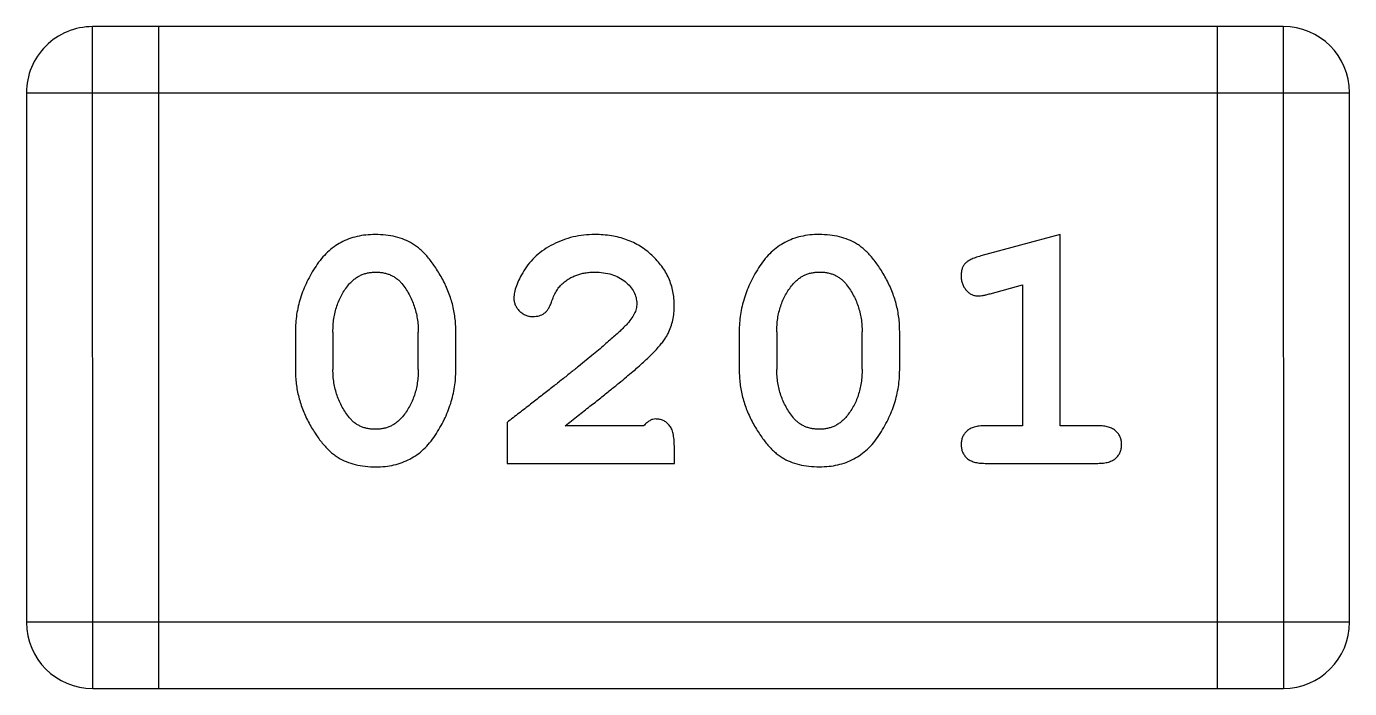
# Model space of a CAD drawing. Header units: millimetres. Extents: x 0 to 297, y 0 to 210.
# Drawn here: x 195.004 to 195.613, y 122.664 to 122.969 of the extents above; entities that cross this region are included whole.
import ezdxf

# ---------------------------------------------------------------- set-up
doc = ezdxf.new("R2010")
doc.units = ezdxf.units.MM
doc.layers.get('0').update_dxf_attribs({"linetype": 'CONTINUOUS'})

msp = doc.modelspace()

# ---------------------------------------------------------------- linework, layer by layer
at = {"color": 7, "linetype": 'Continuous'}
for p, q in [((195.5828, 122.96888), (195.03416, 122.96881)), ((195.0342, 122.66401), (195.03416, 122.96881)), ((195.06468, 122.66401), (195.06464, 122.96881)), ((195.55232, 122.96888), (195.55236, 122.66408)), ((195.5828, 122.96888), (195.58284, 122.66408)), ((195.00368, 122.93833), (195.61328, 122.9384)), ((195.00368, 122.93833), (195.00371, 122.69449)), ((195.61331, 122.69456), (195.61328, 122.9384)), ((195.47997, 122.8731), (195.44339, 122.86321)), ((195.47998, 122.785), (195.47997, 122.8731)), ((195.44765, 122.84581), (195.46266, 122.84997)), ((195.46266, 122.84997), (195.46267, 122.785)), ((195.12758, 122.82844), (195.12759, 122.81069)), ((195.14489, 122.82817), (195.14489, 122.81097)), ((195.18422, 122.81097), (195.18422, 122.82818)), ((195.20152, 122.8107), (195.20152, 122.82845)), ((195.33209, 122.82847), (195.3321, 122.81072)), ((195.3494, 122.8282), (195.3494, 122.81099)), ((195.38873, 122.811), (195.38873, 122.8282)), ((195.40603, 122.81073), (195.40603, 122.82848)), ((195.22512, 122.78654), (195.22513, 122.76767)), ((195.28805, 122.78498), (195.25187, 122.78497)), ((195.46267, 122.785), (195.44537, 122.785)), ((195.49728, 122.78501), (195.47998, 122.785)), ((195.30221, 122.76768), (195.30221, 122.77554)), ((195.22513, 122.76767), (195.30221, 122.76768)), ((195.44537, 122.76769), (195.49728, 122.7677)), ((195.61331, 122.69456), (195.00371, 122.69449)), ((195.0342, 122.66401), (195.58284, 122.66408))]:
    msp.add_line(p, q, dxfattribs=at)
for centre, start, end in [((195.03416, 122.93833), 90.00738, 180.00738), ((195.5828, 122.9384), 0.00738, 90.00738), ((195.03419, 122.69449), 180.00738, 270.00738), ((195.58283, 122.69456), 270.00738, 0.00738)]:
    msp.add_arc(centre, 0.03048, start, end, dxfattribs=at)
for points, knots in [([(195.16437, 122.87306), (195.16294, 122.87302), (195.16013, 122.87295), (195.15604, 122.87223), (195.15221, 122.87111), (195.14863, 122.86953), (195.14533, 122.86746), (195.14228, 122.86495), (195.1395, 122.86198), (195.13704, 122.85859), (195.13484, 122.855), (195.13291, 122.85132), (195.13125, 122.84762), (195.12993, 122.84385), (195.12886, 122.84006), (195.12813, 122.83622), (195.12767, 122.83234), (195.12761, 122.82975), (195.12758, 122.82844)], [0, 0, 0, 0, 0.06692, 0.130834, 0.19258, 0.252759, 0.312631, 0.373411, 0.436359, 0.501894, 0.568244, 0.632472, 0.69556, 0.757163, 0.818592, 0.878885, 0.939235, 1, 1, 1, 1]), ([(195.20152, 122.82845), (195.2015, 122.82952), (195.20146, 122.83167), (195.20117, 122.83486), (195.20063, 122.838), (195.19996, 122.8411), (195.19904, 122.84415), (195.19793, 122.84716), (195.19663, 122.85013), (195.19513, 122.85301), (195.19353, 122.85573), (195.19191, 122.85829), (195.19024, 122.86061), (195.18858, 122.86272), (195.18686, 122.86457), (195.18516, 122.86622), (195.18342, 122.86764), (195.18106, 122.86921), (195.17788, 122.87081), (195.17371, 122.87212), (195.16917, 122.87291), (195.16601, 122.87301), (195.16437, 122.87306)], [0, 0, 0, 0, 0.049855, 0.099516, 0.148482, 0.19758, 0.246804, 0.296268, 0.346517, 0.397047, 0.446826, 0.49336, 0.537801, 0.579207, 0.617974, 0.654833, 0.689171, 0.722088, 0.786392, 0.853518, 0.924186, 1, 1, 1, 1]), ([(195.26552, 122.87307), (195.26382, 122.87301), (195.26047, 122.8729), (195.25553, 122.87204), (195.25079, 122.87061), (195.24629, 122.86862), (195.24215, 122.8662), (195.2385, 122.86332), (195.23535, 122.86007), (195.23284, 122.8565), (195.23088, 122.85294), (195.22941, 122.84961), (195.22848, 122.84659), (195.22833, 122.84464), (195.22826, 122.84374)], [0, 0, 0, 0, 0.098286, 0.193983, 0.289056, 0.384352, 0.477435, 0.566197, 0.652355, 0.737986, 0.818188, 0.887401, 0.94802, 1, 1, 1, 1]), ([(195.3022, 122.84031), (195.30217, 122.84143), (195.30209, 122.84363), (195.30163, 122.84686), (195.3008, 122.84996), (195.29968, 122.85294), (195.29821, 122.85579), (195.29643, 122.85851), (195.29432, 122.8611), (195.29193, 122.86354), (195.28928, 122.86577), (195.28643, 122.86774), (195.28338, 122.86939), (195.28017, 122.87076), (195.27676, 122.87177), (195.27318, 122.87255), (195.26941, 122.87299), (195.26684, 122.87305), (195.26552, 122.87307)], [0, 0, 0, 0, 0.060981, 0.120256, 0.178148, 0.236115, 0.293993, 0.352864, 0.413358, 0.476056, 0.539296, 0.602396, 0.665116, 0.728325, 0.792919, 0.859317, 0.928302, 1, 1, 1, 1]), ([(195.36889, 122.87309), (195.36745, 122.87305), (195.36464, 122.87297), (195.36056, 122.87226), (195.35672, 122.87114), (195.35314, 122.86956), (195.34985, 122.86749), (195.34679, 122.86498), (195.34401, 122.86201), (195.34155, 122.85862), (195.33935, 122.85503), (195.33742, 122.85134), (195.33576, 122.84764), (195.33444, 122.84387), (195.33337, 122.84008), (195.33264, 122.83624), (195.33218, 122.83237), (195.33212, 122.82977), (195.33209, 122.82847)], [0, 0, 0, 0, 0.06692, 0.130834, 0.19258, 0.252759, 0.312631, 0.373411, 0.436359, 0.501894, 0.568244, 0.632472, 0.69556, 0.757163, 0.818592, 0.878885, 0.939235, 1, 1, 1, 1]), ([(195.40603, 122.82848), (195.40601, 122.82955), (195.40597, 122.83169), (195.40568, 122.83488), (195.40514, 122.83802), (195.40447, 122.84112), (195.40355, 122.84417), (195.40244, 122.84719), (195.40114, 122.85015), (195.39965, 122.85303), (195.39804, 122.85576), (195.39642, 122.85832), (195.39475, 122.86064), (195.39309, 122.86274), (195.39137, 122.8646), (195.38967, 122.86624), (195.38793, 122.86767), (195.38557, 122.86923), (195.38239, 122.87083), (195.37822, 122.87214), (195.37368, 122.87294), (195.37052, 122.87304), (195.36889, 122.87309)], [0, 0, 0, 0, 0.049855, 0.099516, 0.148482, 0.19758, 0.246804, 0.296268, 0.346517, 0.397047, 0.446826, 0.49336, 0.537801, 0.579207, 0.617974, 0.654833, 0.689171, 0.722088, 0.786392, 0.853518, 0.924186, 1, 1, 1, 1]), ([(195.44339, 122.86321), (195.44254, 122.86296), (195.44098, 122.86249), (195.43889, 122.86164), (195.43727, 122.86073), (195.43607, 122.8597), (195.43527, 122.85852), (195.43474, 122.85719), (195.43438, 122.85568), (195.43436, 122.8546), (195.43435, 122.85404)], [0, 0, 0, 0, 0.187321, 0.344927, 0.475328, 0.579604, 0.674244, 0.773631, 0.882025, 1, 1, 1, 1]), ([(195.15214, 122.84995), (195.15254, 122.85041), (195.15335, 122.85131), (195.15469, 122.85249), (195.15609, 122.85352), (195.15761, 122.85433), (195.15921, 122.85498), (195.1609, 122.85542), (195.16267, 122.8557), (195.16388, 122.85574), (195.1645, 122.85576)], [0, 0, 0, 0, 0.13042, 0.256046, 0.378133, 0.498725, 0.620452, 0.742761, 0.869406, 1, 1, 1, 1]), ([(195.1645, 122.85576), (195.16513, 122.85574), (195.16637, 122.85572), (195.16817, 122.85547), (195.16987, 122.85506), (195.17145, 122.85446), (195.17292, 122.85372), (195.17428, 122.8528), (195.17554, 122.85173), (195.17628, 122.85089), (195.17664, 122.85047)], [0, 0, 0, 0, 0.138115, 0.270177, 0.397547, 0.520057, 0.63869, 0.757499, 0.878226, 1, 1, 1, 1]), ([(195.25053, 122.85038), (195.25103, 122.85081), (195.25203, 122.85166), (195.25365, 122.85277), (195.2554, 122.85368), (195.25721, 122.85445), (195.25913, 122.85505), (195.26114, 122.85544), (195.26324, 122.85574), (195.26467, 122.85576), (195.2654, 122.85577)], [0, 0, 0, 0, 0.121873, 0.243139, 0.363336, 0.485133, 0.607572, 0.734701, 0.864814, 1, 1, 1, 1]), ([(195.2654, 122.85577), (195.26681, 122.85572), (195.2695, 122.85564), (195.27332, 122.85479), (195.2767, 122.85342), (195.27958, 122.85149), (195.2819, 122.84923), (195.28365, 122.84675), (195.28469, 122.84405), (195.28483, 122.84218), (195.2849, 122.84124)], [0, 0, 0, 0, 0.156344, 0.299348, 0.4327, 0.561, 0.682299, 0.791883, 0.89611, 1, 1, 1, 1]), ([(195.35665, 122.84998), (195.35706, 122.85044), (195.35786, 122.85134), (195.3592, 122.85252), (195.3606, 122.85355), (195.36212, 122.85436), (195.36372, 122.85501), (195.36541, 122.85544), (195.36718, 122.85572), (195.36839, 122.85576), (195.36901, 122.85578)], [0, 0, 0, 0, 0.13042, 0.256046, 0.378133, 0.498725, 0.620452, 0.742761, 0.869406, 1, 1, 1, 1]), ([(195.36901, 122.85578), (195.36964, 122.85577), (195.37088, 122.85575), (195.37268, 122.85549), (195.37438, 122.85509), (195.37596, 122.85449), (195.37744, 122.85375), (195.37879, 122.85283), (195.38006, 122.85175), (195.38079, 122.85092), (195.38115, 122.8505)], [0, 0, 0, 0, 0.138115, 0.270177, 0.397547, 0.520057, 0.63869, 0.757499, 0.878226, 1, 1, 1, 1]), ([(195.43435, 122.85404), (195.43437, 122.85342), (195.43442, 122.8522), (195.43489, 122.85046), (195.4356, 122.84884), (195.43664, 122.84744), (195.43784, 122.84626), (195.4392, 122.84539), (195.44069, 122.84488), (195.44172, 122.84481), (195.44224, 122.84478)], [0, 0, 0, 0, 0.138815, 0.27042, 0.39836, 0.52875, 0.654955, 0.771147, 0.884581, 1, 1, 1, 1]), ([(195.14489, 122.82817), (195.14491, 122.82923), (195.14497, 122.83131), (195.14528, 122.83437), (195.14584, 122.83731), (195.14667, 122.84011), (195.14766, 122.84279), (195.14894, 122.8453), (195.15039, 122.84773), (195.15155, 122.84921), (195.15214, 122.84995)], [0, 0, 0, 0, 0.135446, 0.266257, 0.393419, 0.517936, 0.639137, 0.758785, 0.879345, 1, 1, 1, 1]), ([(195.17664, 122.85047), (195.17725, 122.84967), (195.17845, 122.84808), (195.17999, 122.84554), (195.18131, 122.84289), (195.18235, 122.84014), (195.18321, 122.83729), (195.18379, 122.83434), (195.18414, 122.83129), (195.18419, 122.82923), (195.18422, 122.82818)], [0, 0, 0, 0, 0.125331, 0.248948, 0.371201, 0.494032, 0.616811, 0.742104, 0.868849, 1, 1, 1, 1]), ([(195.24557, 122.84188), (195.24588, 122.84277), (195.24648, 122.84448), (195.24769, 122.84677), (195.24895, 122.84879), (195.25002, 122.84987), (195.25053, 122.85038)], [0, 0, 0, 0, 0.285518, 0.544185, 0.781367, 1, 1, 1, 1]), ([(195.3494, 122.8282), (195.34943, 122.82926), (195.34948, 122.83134), (195.34979, 122.8344), (195.35035, 122.83734), (195.35118, 122.84013), (195.35217, 122.84281), (195.35345, 122.84533), (195.3549, 122.84775), (195.35607, 122.84924), (195.35665, 122.84998)], [0, 0, 0, 0, 0.135446, 0.266257, 0.393419, 0.517936, 0.639137, 0.758785, 0.879345, 1, 1, 1, 1]), ([(195.38115, 122.8505), (195.38176, 122.8497), (195.38296, 122.8481), (195.3845, 122.84556), (195.38582, 122.84292), (195.38687, 122.84016), (195.38772, 122.83732), (195.3883, 122.83437), (195.38865, 122.83132), (195.3887, 122.82925), (195.38873, 122.8282)], [0, 0, 0, 0, 0.125331, 0.248948, 0.371201, 0.494032, 0.616811, 0.742104, 0.868849, 1, 1, 1, 1]), ([(195.22826, 122.84374), (195.2283, 122.8432), (195.22836, 122.84212), (195.22888, 122.84056), (195.22972, 122.83911), (195.23084, 122.8378), (195.23219, 122.8367), (195.23372, 122.83591), (195.23536, 122.83538), (195.2365, 122.83533), (195.23709, 122.83531)], [0, 0, 0, 0, 0.120856, 0.239483, 0.360995, 0.490166, 0.620982, 0.746416, 0.870253, 1, 1, 1, 1]), ([(195.23709, 122.83531), (195.23758, 122.83533), (195.23853, 122.83537), (195.23991, 122.83564), (195.24115, 122.83611), (195.24229, 122.83679), (195.24332, 122.83769), (195.24419, 122.83887), (195.24497, 122.84027), (195.24536, 122.84132), (195.24557, 122.84188)], [0, 0, 0, 0, 0.127347, 0.246131, 0.359406, 0.470543, 0.586092, 0.711469, 0.847022, 1, 1, 1, 1]), ([(195.2849, 122.84124), (195.28484, 122.84046), (195.28471, 122.83882), (195.28374, 122.83638), (195.28221, 122.83391), (195.28085, 122.83236), (195.28013, 122.83153)], [0, 0, 0, 0, 0.212836, 0.442809, 0.70317, 1, 1, 1, 1]), ([(195.44224, 122.84478), (195.44257, 122.8448), (195.44333, 122.84484), (195.44457, 122.84505), (195.44604, 122.84538), (195.44708, 122.84566), (195.44765, 122.84581)], [0, 0, 0, 0, 0.183151, 0.413144, 0.682305, 1, 1, 1, 1]), ([(195.28544, 122.81202), (195.28632, 122.81279), (195.28801, 122.81428), (195.29038, 122.8165), (195.29249, 122.81861), (195.29437, 122.82059), (195.29598, 122.82247), (195.29733, 122.82423), (195.29845, 122.82587), (195.29957, 122.82792), (195.30064, 122.83048), (195.30155, 122.83365), (195.30211, 122.83694), (195.30217, 122.83918), (195.3022, 122.84031)], [0, 0, 0, 0, 0.103002, 0.197728, 0.285279, 0.365235, 0.437224, 0.502446, 0.560545, 0.611446, 0.707576, 0.80349, 0.900532, 1, 1, 1, 1]), ([(195.28013, 122.83153), (195.27969, 122.83108), (195.27873, 122.8301), (195.27713, 122.82855), (195.27524, 122.82681), (195.27306, 122.82489), (195.27061, 122.82276), (195.26789, 122.82041), (195.26486, 122.81792), (195.26155, 122.8152), (195.25798, 122.81228), (195.25411, 122.80919), (195.24998, 122.80589), (195.24556, 122.8024), (195.24084, 122.79872), (195.23585, 122.79483), (195.23059, 122.79075), (195.22698, 122.78797), (195.22512, 122.78654)], [0, 0, 0, 0, 0.026647, 0.057942, 0.094152, 0.134806, 0.180631, 0.231142, 0.286385, 0.346321, 0.411439, 0.481035, 0.555329, 0.634592, 0.718826, 0.807759, 0.901393, 1, 1, 1, 1]), ([(195.12759, 122.81069), (195.1276, 122.80962), (195.12764, 122.80749), (195.12795, 122.80432), (195.12843, 122.80119), (195.12913, 122.79809), (195.13, 122.79505), (195.13114, 122.79206), (195.1324, 122.78909), (195.13388, 122.78622), (195.13545, 122.78348), (195.13707, 122.78094), (195.13872, 122.77863), (195.14036, 122.77652), (195.14207, 122.77466), (195.14376, 122.77299), (195.1455, 122.77157), (195.14786, 122.76997), (195.15104, 122.76836), (195.15524, 122.76705), (195.15981, 122.76622), (195.16299, 122.76613), (195.16463, 122.76609)], [0, 0, 0, 0, 0.049886, 0.09882, 0.148132, 0.19689, 0.246038, 0.295176, 0.345305, 0.395692, 0.445312, 0.491875, 0.535813, 0.577009, 0.616081, 0.652689, 0.687585, 0.720206, 0.785062, 0.85223, 0.923759, 1, 1, 1, 1]), ([(195.15254, 122.78867), (195.15192, 122.78946), (195.1507, 122.79104), (195.14917, 122.79359), (195.14782, 122.79621), (195.14677, 122.79897), (195.14593, 122.80183), (195.1453, 122.80478), (195.14497, 122.80785), (195.14492, 122.80992), (195.14489, 122.81097)], [0, 0, 0, 0, 0.124927, 0.248361, 0.370889, 0.492583, 0.61616, 0.741472, 0.869044, 1, 1, 1, 1]), ([(195.16463, 122.76609), (195.16608, 122.76612), (195.1689, 122.7662), (195.17299, 122.76691), (195.17682, 122.76803), (195.1804, 122.76963), (195.18373, 122.77165), (195.18676, 122.77417), (195.18957, 122.77711), (195.19202, 122.7805), (195.19422, 122.7841), (195.19618, 122.78777), (195.19783, 122.79149), (195.19919, 122.79525), (195.20021, 122.79906), (195.20099, 122.8029), (195.20144, 122.80679), (195.20149, 122.8094), (195.20152, 122.8107)], [0, 0, 0, 0, 0.067217, 0.131051, 0.19272, 0.252824, 0.312745, 0.373449, 0.436041, 0.501494, 0.567761, 0.632087, 0.695096, 0.757109, 0.817993, 0.878657, 0.939311, 1, 1, 1, 1]), ([(195.18422, 122.81097), (195.18419, 122.80991), (195.18414, 122.80784), (195.18382, 122.80478), (195.18327, 122.80184), (195.18243, 122.79905), (195.18146, 122.79637), (195.18016, 122.79384), (195.17871, 122.79142), (195.17755, 122.78994), (195.17697, 122.78919)], [0, 0, 0, 0, 0.135449, 0.266263, 0.393429, 0.516942, 0.639128, 0.758779, 0.879341, 1, 1, 1, 1]), ([(195.25187, 122.78497), (195.25387, 122.78654), (195.25769, 122.78953), (195.26316, 122.79385), (195.26814, 122.79777), (195.27258, 122.80136), (195.27654, 122.80452), (195.27995, 122.80736), (195.28287, 122.80981), (195.28464, 122.81133), (195.28544, 122.81202)], [0, 0, 0, 0, 0.176662, 0.337826, 0.484741, 0.617764, 0.73494, 0.837793, 0.926412, 1, 1, 1, 1]), ([(195.3321, 122.81072), (195.33211, 122.80965), (195.33215, 122.80752), (195.33246, 122.80434), (195.33294, 122.80121), (195.33365, 122.79812), (195.33451, 122.79507), (195.33565, 122.79209), (195.33691, 122.78912), (195.33839, 122.78624), (195.33996, 122.78351), (195.34158, 122.78096), (195.34323, 122.77866), (195.34488, 122.77654), (195.34658, 122.77469), (195.34827, 122.77301), (195.35001, 122.77159), (195.35237, 122.77), (195.35555, 122.76839), (195.35975, 122.76708), (195.36432, 122.76625), (195.3675, 122.76616), (195.36914, 122.76611)], [0, 0, 0, 0, 0.049886, 0.09882, 0.148132, 0.19689, 0.246038, 0.295176, 0.345305, 0.395692, 0.445312, 0.491875, 0.535813, 0.577009, 0.616081, 0.652689, 0.687585, 0.720206, 0.785062, 0.85223, 0.923759, 1, 1, 1, 1]), ([(195.35705, 122.7887), (195.35643, 122.78949), (195.35521, 122.79106), (195.35368, 122.79362), (195.35233, 122.79624), (195.35128, 122.799), (195.35044, 122.80185), (195.34982, 122.80481), (195.34948, 122.80787), (195.34943, 122.80994), (195.3494, 122.81099)], [0, 0, 0, 0, 0.124927, 0.248361, 0.370889, 0.492583, 0.61616, 0.741472, 0.869044, 1, 1, 1, 1]), ([(195.36914, 122.76611), (195.37059, 122.76615), (195.37341, 122.76622), (195.3775, 122.76694), (195.38134, 122.76806), (195.38491, 122.76965), (195.38824, 122.77167), (195.39127, 122.7742), (195.39408, 122.77714), (195.39653, 122.78053), (195.39873, 122.78413), (195.40069, 122.7878), (195.40234, 122.79152), (195.4037, 122.79528), (195.40472, 122.79909), (195.4055, 122.80293), (195.40595, 122.80682), (195.40601, 122.80943), (195.40603, 122.81073)], [0, 0, 0, 0, 0.067217, 0.131051, 0.19272, 0.252824, 0.312745, 0.373449, 0.436041, 0.501494, 0.567761, 0.632087, 0.695096, 0.757109, 0.817993, 0.878657, 0.939311, 1, 1, 1, 1]), ([(195.38873, 122.811), (195.3887, 122.80994), (195.38865, 122.80786), (195.38833, 122.8048), (195.38778, 122.80187), (195.38694, 122.79908), (195.38597, 122.79639), (195.38468, 122.79387), (195.38322, 122.79145), (195.38206, 122.78996), (195.38148, 122.78922)], [0, 0, 0, 0, 0.135449, 0.266263, 0.393429, 0.516942, 0.639128, 0.758779, 0.879341, 1, 1, 1, 1]), ([(195.16468, 122.78339), (195.16404, 122.7834), (195.1628, 122.78342), (195.16098, 122.78368), (195.15928, 122.78409), (195.1577, 122.78468), (195.15623, 122.78542), (195.15487, 122.78634), (195.15364, 122.78743), (195.15291, 122.78826), (195.15254, 122.78867)], [0, 0, 0, 0, 0.139844, 0.271849, 0.399162, 0.521619, 0.6402, 0.758957, 0.87828, 1, 1, 1, 1]), ([(195.17697, 122.78919), (195.17657, 122.78873), (195.17578, 122.78782), (195.17444, 122.78664), (195.17302, 122.78564), (195.17152, 122.7848), (195.16993, 122.78417), (195.16826, 122.78373), (195.1665, 122.78345), (195.1653, 122.78341), (195.16468, 122.78339)], [0, 0, 0, 0, 0.129853, 0.25607, 0.380154, 0.49978, 0.62208, 0.743277, 0.868791, 1, 1, 1, 1]), ([(195.29356, 122.78813), (195.29311, 122.78809), (195.29217, 122.788), (195.29078, 122.78734), (195.28937, 122.78634), (195.28851, 122.78545), (195.28805, 122.78498)], [0, 0, 0, 0, 0.20611, 0.432681, 0.695597, 1, 1, 1, 1]), ([(195.30221, 122.77554), (195.30219, 122.77661), (195.30215, 122.77858), (195.3017, 122.78129), (195.30104, 122.78354), (195.29997, 122.78528), (195.29866, 122.78657), (195.29714, 122.78748), (195.29542, 122.78805), (195.29419, 122.7881), (195.29356, 122.78813)], [0, 0, 0, 0, 0.1844, 0.34094, 0.473574, 0.586824, 0.690029, 0.789175, 0.890445, 1, 1, 1, 1]), ([(195.36919, 122.78342), (195.36855, 122.78343), (195.36731, 122.78345), (195.3655, 122.7837), (195.36379, 122.78411), (195.36222, 122.78471), (195.36074, 122.78545), (195.35938, 122.78636), (195.35815, 122.78745), (195.35742, 122.78828), (195.35705, 122.7887)], [0, 0, 0, 0, 0.139844, 0.271849, 0.399162, 0.521619, 0.6402, 0.758957, 0.87828, 1, 1, 1, 1]), ([(195.38148, 122.78922), (195.38108, 122.78876), (195.38029, 122.78785), (195.37895, 122.78667), (195.37753, 122.78566), (195.37603, 122.78483), (195.37444, 122.7842), (195.37277, 122.78375), (195.37101, 122.78347), (195.36981, 122.78344), (195.36919, 122.78342)], [0, 0, 0, 0, 0.129853, 0.25607, 0.380154, 0.49978, 0.62208, 0.743277, 0.868791, 1, 1, 1, 1]), ([(195.44537, 122.785), (195.44447, 122.78498), (195.44279, 122.78493), (195.44046, 122.78448), (195.43851, 122.78372), (195.43694, 122.78265), (195.4358, 122.78131), (195.43495, 122.77982), (195.43445, 122.77814), (195.43439, 122.77696), (195.43436, 122.77635)], [0, 0, 0, 0, 0.169102, 0.317658, 0.446239, 0.563118, 0.671828, 0.776546, 0.884858, 1, 1, 1, 1]), ([(195.50829, 122.77635), (195.50826, 122.77696), (195.5082, 122.77815), (195.5077, 122.77983), (195.50685, 122.78133), (195.50569, 122.78265), (195.50414, 122.78373), (195.50219, 122.78448), (195.49986, 122.78494), (195.49818, 122.78498), (195.49728, 122.78501)], [0, 0, 0, 0, 0.11517, 0.223509, 0.328254, 0.438012, 0.553651, 0.682263, 0.830856, 1, 1, 1, 1]), ([(195.43436, 122.77635), (195.43439, 122.77574), (195.43445, 122.77455), (195.43496, 122.77287), (195.43579, 122.77136), (195.43694, 122.77001), (195.4385, 122.76895), (195.44047, 122.76822), (195.44279, 122.76776), (195.44447, 122.76772), (195.44537, 122.76769)], [0, 0, 0, 0, 0.115051, 0.223278, 0.329269, 0.437893, 0.554681, 0.682591, 0.83103, 1, 1, 1, 1]), ([(195.49728, 122.7677), (195.49818, 122.76772), (195.49986, 122.76776), (195.50218, 122.76823), (195.50415, 122.76894), (195.50569, 122.77004), (195.50686, 122.77136), (195.50769, 122.77288), (195.5082, 122.77456), (195.50826, 122.77574), (195.50829, 122.77635)], [0, 0, 0, 0, 0.169012, 0.317488, 0.445429, 0.560977, 0.67065, 0.776666, 0.88492, 1, 1, 1, 1])]:
    msp.add_open_spline(points, degree=3, knots=knots, dxfattribs=at)

doc.saveas('drawing.dxf')
